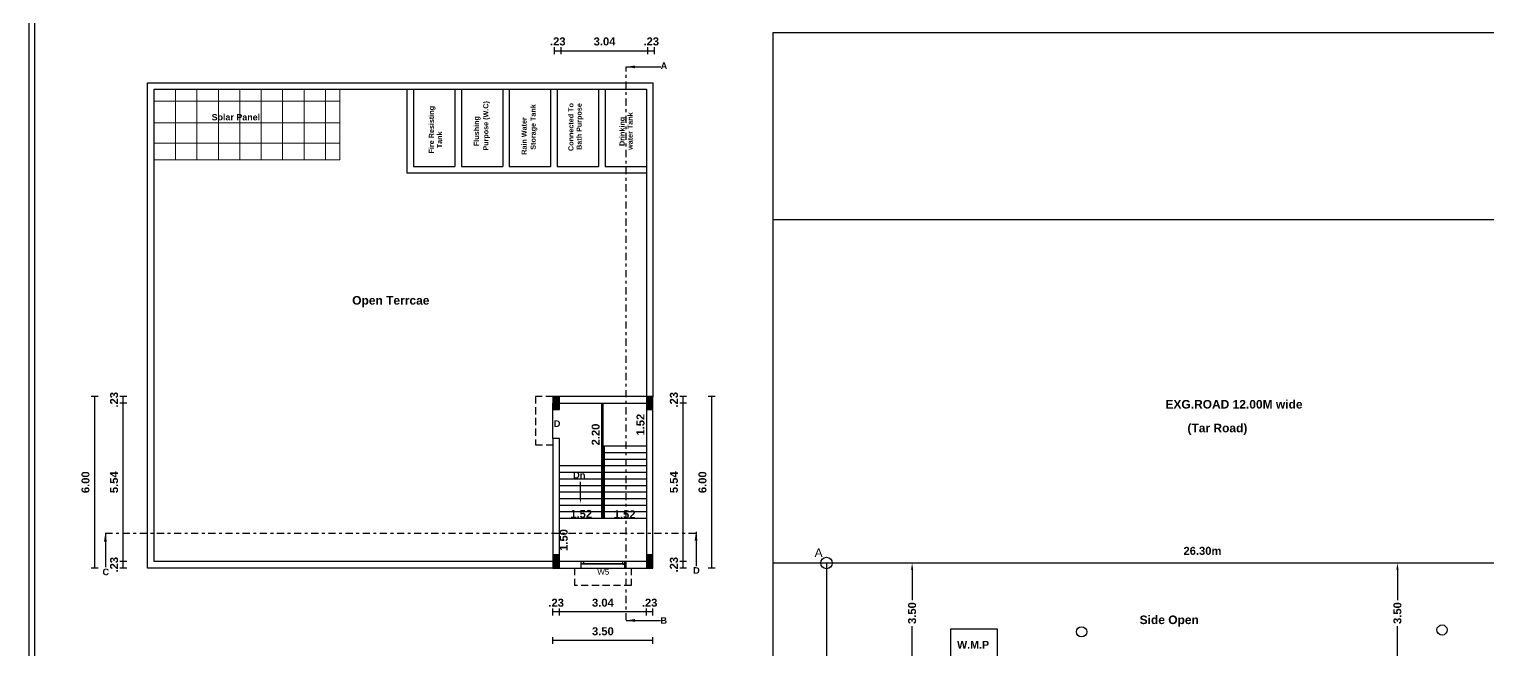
# Model space of a CAD drawing. Header units: metres. Extents: x 75088 to 75192, y -5136 to -5050.
# Drawn here: x 75088.2 to 75139.2, y -5104.9 to -5083.2 of the extents above; entities that cross this region are included whole.
import ezdxf
from ezdxf.enums import TextEntityAlignment as Align

# ---------------------------------------------------------------- set-up
doc = ezdxf.new("R2010")
doc.units = ezdxf.units.M
doc.header["$MEASUREMENT"] = 0
doc.header["$PDMODE"] = 2
doc.linetypes.add('DASHDOT2', pattern=[0.5, 0.25, -0.125, 0, -0.125])
doc.linetypes.add('HIDDEN', pattern=[0.375, 0.25, -0.125])
doc.styles.add('Ar Bold', font='arialbd.ttf', dxfattribs={"height": 0.28})
doc.styles.add('Arial$101', font='arialbd.ttf', dxfattribs={"height": 3.312})
doc.styles.get("Standard").update_dxf_attribs({"font": 'arial.ttf', "height": 0.25})
doc.dimstyles.new('123', dxfattribs={"dimtxt": 0.35, "dimasz": 0.18, "dimexe": 0.18, "dimexo": 0.0625, "dimgap": 0.09, "dimtad": 0, "dimzin": 0, "dimdsep": 46, "dimtxsty": 'Ar Bold', "dimcen": 0.09, "dimse1": 1, "dimse2": 1, "dimsd1": 1, "dimsd2": 1, "dimclrt": 3, "dimadec": 0, "dimazin": 0, "dimtfac": 1, "dimtofl": 0, "dimtmove": 0, "dimatfit": 3, "dimfxl": 0, "dimtolj": 1, "dimtzin": 0, "dimarcsym": 0})
doc.dimstyles.new('Copy of Plan @ LeaderFEET', dxfattribs={"dimtxt": 0.22, "dimasz": 0.18, "dimexe": 0.18, "dimexo": 0.0625, "dimgap": 0.09, "dimtad": 1, "dimdec": 0, "dimlfac": 39.37, "dimzin": 4, "dimdsep": 46, "dimlunit": 3, "dimtxsty": 'Ar Bold', "dimcen": 0.09, "dimse1": 1, "dimse2": 1, "dimclrd": 8, "dimclrt": 71, "dimadec": 0, "dimazin": 0, "dimtfac": 1, "dimtdec": 0, "dimtix": 1, "dimtofl": 0, "dimtmove": 1, "dimatfit": 0, "dimfxl": 0, "dimtolj": 1, "dimtzin": 0, "dimarcsym": 0})
doc.dimstyles.new('~dimensions', dxfattribs={"dimtxt": 0.28, "dimasz": 0.17, "dimexe": 0.05, "dimexo": 0.0625, "dimgap": 0.06, "dimtad": 1, "dimzin": 4, "dimdsep": 46, "dimtxsty": 'Ar Bold', "dimcen": 0.09, "dimse1": 1, "dimse2": 1, "dimsd1": 1, "dimsd2": 1, "dimclrt": 71, "dimadec": 0, "dimazin": 0, "dimtfac": 1, "dimtix": 1, "dimtofl": 0, "dimtmove": 2, "dimatfit": 3, "dimfxl": 0, "dimtolj": 1, "dimtzin": 0, "dimarcsym": 0})
doc.dimstyles.new('~side open 100', dxfattribs={"dimtxt": 0.3, "dimasz": 0.23, "dimexe": 0.18, "dimexo": 0.0625, "dimgap": 0.09, "dimtad": 1, "dimzin": 4, "dimdsep": 46, "dimtxsty": 'Ar Bold', "dimcen": 0.09, "dimse1": 1, "dimse2": 1, "dimclrd": 8, "dimclrt": 256, "dimadec": 0, "dimazin": 0, "dimtfac": 1, "dimtix": 1, "dimtmove": 2, "dimatfit": 3, "dimldrblk": 'CLOSEDBLANK', "dimfxl": 0, "dimtolj": 1, "dimtzin": 0, "dimarcsym": 0})

# ---------------------------------------------------------------- blocks, each defined once
blk = doc.blocks.new('*D66')
at = {"layer": 'Defpoints', "color": 0, "lineweight": 5}
for p in [(75106.499, -5103.61), (75106.729, -5103.49), (75106.729, -5103.61)]:
    blk.add_point(p, dxfattribs=at)
at = {"color": 71, "insert": (75106.614, -5103.287), "char_height": 0.28, "attachment_point": 5, "style": 'Ar Bold'}
blk.add_mtext('\\A1;.23', dxfattribs=at)
blk = doc.blocks.new('*D67')
at = {"layer": 'Defpoints', "color": 0, "lineweight": 5}
for p in [(75106.729, -5103.61), (75109.769, -5103.49), (75109.769, -5103.61)]:
    blk.add_point(p, dxfattribs=at)
at = {"color": 71, "insert": (75108.249, -5103.287), "char_height": 0.28, "attachment_point": 5, "style": 'Ar Bold'}
blk.add_mtext('\\A1;3.04', dxfattribs=at)
blk = doc.blocks.new('*D68')
at = {"layer": 'Defpoints', "color": 0, "lineweight": 5}
for p in [(75109.769, -5103.61), (75109.999, -5103.49), (75109.999, -5103.61)]:
    blk.add_point(p, dxfattribs=at)
at = {"color": 71, "insert": (75109.884, -5103.287), "char_height": 0.28, "attachment_point": 5, "style": 'Ar Bold'}
blk.add_mtext('\\A1;.23', dxfattribs=at)
blk = doc.blocks.new('*D69')
at = {"layer": 'Defpoints', "color": 0, "lineweight": 5}
for p in [(75106.499, -5104.61), (75109.999, -5104.49), (75109.999, -5104.61)]:
    blk.add_point(p, dxfattribs=at)
at = {"color": 71, "insert": (75108.249, -5104.287), "char_height": 0.28, "attachment_point": 5, "style": 'Ar Bold'}
blk.add_mtext('\\A1;3.50', dxfattribs=at)
blk = doc.blocks.new('*D70')
at = {"layer": 'Defpoints', "color": 0, "lineweight": 5}
for p in [(75110.936, -5101.842), (75111.056, -5101.842), (75111.056, -5102.072)]:
    blk.add_point(p, dxfattribs=at)
at = {"color": 71, "insert": (75110.733, -5101.957), "char_height": 0.28, "attachment_point": 5, "rotation": 90, "style": 'Ar Bold'}
blk.add_mtext('\\A1;.23', dxfattribs=at)
blk = doc.blocks.new('*D71')
at = {"layer": 'Defpoints', "color": 0, "lineweight": 5}
for p in [(75110.936, -5096.302), (75111.056, -5096.302), (75111.056, -5101.842)]:
    blk.add_point(p, dxfattribs=at)
at = {"color": 71, "insert": (75110.733, -5099.072), "char_height": 0.28, "attachment_point": 5, "rotation": 90, "style": 'Ar Bold'}
blk.add_mtext('\\A1;5.54', dxfattribs=at)
blk = doc.blocks.new('*D72')
at = {"layer": 'Defpoints', "color": 0, "lineweight": 5}
for p in [(75110.936, -5096.072), (75111.056, -5096.072), (75111.056, -5096.302)]:
    blk.add_point(p, dxfattribs=at)
at = {"color": 71, "insert": (75110.733, -5096.187), "char_height": 0.28, "attachment_point": 5, "rotation": 90, "style": 'Ar Bold'}
blk.add_mtext('\\A1;.23', dxfattribs=at)
blk = doc.blocks.new('*D73')
at = {"layer": 'Defpoints', "color": 0, "lineweight": 5}
for p in [(75111.936, -5096.072), (75112.056, -5096.072), (75112.056, -5102.072)]:
    blk.add_point(p, dxfattribs=at)
at = {"color": 71, "insert": (75111.733, -5099.072), "char_height": 0.28, "attachment_point": 5, "rotation": 90, "style": 'Ar Bold'}
blk.add_mtext('\\A1;6.00', dxfattribs=at)
blk = doc.blocks.new('*D74')
at = {"layer": 'Defpoints', "color": 0, "lineweight": 5}
for p in [(75106.556, -5083.977), (75106.786, -5083.857), (75106.786, -5083.977)]:
    blk.add_point(p, dxfattribs=at)
at = {"color": 71, "insert": (75106.671, -5083.654), "char_height": 0.28, "attachment_point": 5, "style": 'Ar Bold'}
blk.add_mtext('\\A1;.23', dxfattribs=at)
blk = doc.blocks.new('*D75')
at = {"layer": 'Defpoints', "color": 0, "lineweight": 5}
for p in [(75106.786, -5083.977), (75109.826, -5083.857), (75109.826, -5083.977)]:
    blk.add_point(p, dxfattribs=at)
at = {"color": 71, "insert": (75108.306, -5083.654), "char_height": 0.28, "attachment_point": 5, "style": 'Ar Bold'}
blk.add_mtext('\\A1;3.04', dxfattribs=at)
blk = doc.blocks.new('*D76')
at = {"layer": 'Defpoints', "color": 0, "lineweight": 5}
for p in [(75109.826, -5083.977), (75110.056, -5083.857), (75110.056, -5083.977)]:
    blk.add_point(p, dxfattribs=at)
at = {"color": 71, "insert": (75109.941, -5083.654), "char_height": 0.28, "attachment_point": 5, "style": 'Ar Bold'}
blk.add_mtext('\\A1;.23', dxfattribs=at)
blk = doc.blocks.new('*D78')
at = {"layer": 'Defpoints', "color": 0, "lineweight": 5}
for p in [(75091.354, -5101.842), (75091.474, -5101.842), (75091.474, -5102.072)]:
    blk.add_point(p, dxfattribs=at)
at = {"color": 71, "insert": (75091.151, -5101.957), "char_height": 0.28, "attachment_point": 5, "rotation": 90, "style": 'Ar Bold'}
blk.add_mtext('\\A1;.23', dxfattribs=at)
blk = doc.blocks.new('*D79')
at = {"layer": 'Defpoints', "color": 0, "lineweight": 5}
for p in [(75091.354, -5096.302), (75091.474, -5096.302), (75091.474, -5101.842)]:
    blk.add_point(p, dxfattribs=at)
at = {"color": 71, "insert": (75091.151, -5099.072), "char_height": 0.28, "attachment_point": 5, "rotation": 90, "style": 'Ar Bold'}
blk.add_mtext('\\A1;5.54', dxfattribs=at)
blk = doc.blocks.new('*D80')
at = {"layer": 'Defpoints', "color": 0, "lineweight": 5}
for p in [(75091.354, -5096.072), (75091.474, -5096.072), (75091.474, -5096.302)]:
    blk.add_point(p, dxfattribs=at)
at = {"color": 71, "insert": (75091.151, -5096.187), "char_height": 0.28, "attachment_point": 5, "rotation": 90, "style": 'Ar Bold'}
blk.add_mtext('\\A1;.23', dxfattribs=at)
blk = doc.blocks.new('*D81')
at = {"layer": 'Defpoints', "color": 0, "lineweight": 5}
for p in [(75090.354, -5096.072), (75090.474, -5096.072), (75090.474, -5102.072)]:
    blk.add_point(p, dxfattribs=at)
at = {"color": 71, "insert": (75090.151, -5099.072), "char_height": 0.28, "attachment_point": 5, "rotation": 90, "style": 'Ar Bold'}
blk.add_mtext('\\A1;6.00', dxfattribs=at)
blk = doc.blocks.new('*D93')
at = {"layer": 'Defpoints', "color": 0, "lineweight": 5}
for p in [(75106.729, -5100.342), (75108.249, -5100.342), (75108.249, -5100.385)]:
    blk.add_point(p, dxfattribs=at)
at = {"color": 71, "insert": (75107.489, -5100.182), "char_height": 0.28, "attachment_point": 5, "style": 'Ar Bold'}
blk.add_mtext('\\A1;1.52', dxfattribs=at)
blk = doc.blocks.new('*D20')
at = {"layer": 'Defpoints', "color": 0, "lineweight": 5}
for p in [(75108.249, -5100.342), (75109.769, -5100.342), (75109.769, -5100.397)]:
    blk.add_point(p, dxfattribs=at)
at = {"color": 71, "insert": (75109.009, -5100.194), "char_height": 0.28, "attachment_point": 5, "style": 'Ar Bold'}
blk.add_mtext('\\A1;1.52', dxfattribs=at)
blk = doc.blocks.new('*D94')
at = {"layer": 'Defpoints', "color": 0, "lineweight": 5}
for p in [(75106.729, -5100.342), (75106.729, -5101.842), (75107.081, -5101.842)]:
    blk.add_point(p, dxfattribs=at)
at = {"color": 71, "insert": (75106.879, -5101.092), "char_height": 0.28, "attachment_point": 5, "rotation": 90, "style": 'Ar Bold'}
blk.add_mtext('\\A1;1.50', dxfattribs=at)
blk = doc.blocks.new('*D21')
at = {"layer": 'Defpoints', "color": 0, "lineweight": 5}
for p in [(75109.769, -5096.302), (75109.769, -5096.302), (75109.769, -5097.812)]:
    blk.add_point(p, dxfattribs=at)
at = {"color": 71, "insert": (75109.566, -5097.057), "char_height": 0.28, "attachment_point": 5, "rotation": 90, "style": 'Ar Bold'}
blk.add_mtext('\\A1;1.52', dxfattribs=at)
blk = doc.blocks.new('*D22')
at = {"layer": 'Defpoints', "color": 0, "lineweight": 5}
for p in [(75116.07, -5100.805), (75142.37, -5100.805), (75116.07, -5101.474)]:
    blk.add_point(p, dxfattribs=at)
at = {"color": 3, "insert": (75129.22, -5101.474), "char_height": 0.28, "attachment_point": 5, "style": 'Ar Bold'}
blk.add_mtext('\\A1;26.30m', dxfattribs=at)
blk = doc.blocks.new('*D26')
at = {"layer": 'Defpoints', "color": 0, "lineweight": 5}
for p in [(75115.293, -5101.898), (75115.263, -5126.098), (75115.752, -5126.099)]:
    blk.add_point(p, dxfattribs=at)
at = {"color": 3, "insert": (75115.767, -5113.999), "char_height": 0.28, "attachment_point": 5, "rotation": 89.929, "style": 'Ar Bold'}
blk.add_mtext('\\A1;24.20m', dxfattribs=at)
blk = doc.blocks.new('*D103')
at = {"color": 8, "lineweight": -2}
for p, q in [((75136.041, -5102.128), (75136.041, -5103.195)), ((75136.041, -5105.169), (75136.041, -5104.102))]:
    blk.add_line(p, q, dxfattribs=at)
at = {"color": 8, "lineweight": 5}
for points in [[(75136.002, -5102.128), (75136.079, -5102.128), (75136.041, -5101.898)], [(75136.002, -5105.169), (75136.079, -5105.169), (75136.041, -5105.399)]]:
    blk.add_solid(points, dxfattribs=at)
at = {"layer": 'Defpoints', "color": 0, "lineweight": 5}
for p in [(75136.041, -5101.898), (75136.041, -5101.898), (75136.041, -5105.399)]:
    blk.add_point(p, dxfattribs=at)
at = {"insert": (75136.041, -5103.649), "char_height": 0.28, "attachment_point": 5, "rotation": 90, "style": 'Ar Bold'}
blk.add_mtext('\\A1;3.50', dxfattribs=at)
blk = doc.blocks.new('_ClosedBlank')
at = {"color": 0, "linetype": 'ByBlock', "lineweight": -2}
for p, q in [((-1, 0.17), (0, 0)), ((-1, 0.17), (-1, -0.17)), ((0, 0), (-1, -0.17))]:
    blk.add_line(p, q, dxfattribs=at)
blk = doc.blocks.new('*D33')
at = {"color": 8, "lineweight": -2}
for p, q in [((75119.065, -5102.128), (75119.065, -5103.195)), ((75119.065, -5105.169), (75119.065, -5104.102))]:
    blk.add_line(p, q, dxfattribs=at)
at = {"color": 8, "lineweight": 5}
for points in [[(75119.027, -5102.128), (75119.104, -5102.128), (75119.065, -5101.898)], [(75119.027, -5105.169), (75119.104, -5105.169), (75119.065, -5105.399)]]:
    blk.add_solid(points, dxfattribs=at)
at = {"layer": 'Defpoints', "color": 0, "lineweight": 5}
for p in [(75119.065, -5101.898), (75119.065, -5101.898), (75119.065, -5105.399)]:
    blk.add_point(p, dxfattribs=at)
at = {"insert": (75119.065, -5103.649), "char_height": 0.28, "attachment_point": 5, "rotation": 90, "style": 'Ar Bold'}
blk.add_mtext('\\A1;3.50', dxfattribs=at)
blk = doc.blocks.new('*D53')
at = {"layer": 'Defpoints', "color": 0, "lineweight": 5}
for p in [(75108.199, -5096.302), (75108.199, -5096.302), (75108.199, -5098.502)]:
    blk.add_point(p, dxfattribs=at)
at = {"color": 71, "insert": (75107.996, -5097.402), "char_height": 0.28, "attachment_point": 5, "rotation": 90, "style": 'Ar Bold'}
blk.add_mtext('\\A1;2.20', dxfattribs=at)

msp = doc.modelspace()

# ---------------------------------------------------------------- hatches: boundary and pattern name
h = msp.add_hatch(color=252)
h.dxf.hatch_style = 1
h.paths.add_polyline_path([(75106.729, -5096.072), (75106.499, -5096.072), (75106.499, -5096.532), (75106.729, -5096.532)])
h = msp.add_hatch(color=252)
h.dxf.hatch_style = 1
h.paths.add_polyline_path([(75109.999, -5096.072), (75109.769, -5096.072), (75109.769, -5096.532), (75109.999, -5096.532)])
h = msp.add_hatch(color=252)
h.dxf.hatch_style = 1
h.paths.add_polyline_path([(75106.729, -5101.612), (75106.499, -5101.612), (75106.499, -5102.072), (75106.729, -5102.072)])
h = msp.add_hatch(color=252)
h.dxf.hatch_style = 1
h.paths.add_polyline_path([(75109.999, -5101.612), (75109.769, -5101.612), (75109.769, -5102.072), (75109.999, -5102.072)])

# ---------------------------------------------------------------- linework, layer by layer
for p, q in [((75088.181, -5135.527), (75088.181, -5049.708)), ((75106.556, -5084.097), (75106.556, -5083.857)), ((75106.556, -5083.977), (75110.056, -5083.977)), ((75106.786, -5084.097), (75106.786, -5083.857)), ((75109.826, -5084.097), (75109.826, -5083.857)), ((75110.056, -5084.097), (75110.056, -5083.857)), ((75092.32, -5102.072), (75092.32, -5085.097)), ((75092.32, -5085.097), (75109.999, -5085.097)), ((75109.999, -5085.097), (75109.999, -5096.081)), ((75092.55, -5101.842), (75092.55, -5085.327)), ((75092.55, -5085.327), (75109.769, -5085.327)), ((75109.769, -5085.327), (75109.769, -5096.072)), ((75101.392, -5088.251), (75109.769, -5088.251)), ((75101.622, -5088.021), (75103.068, -5088.021)), ((75103.298, -5088.021), (75104.743, -5088.021)), ((75104.973, -5088.021), (75106.418, -5088.021)), ((75106.648, -5088.021), (75108.094, -5088.021)), ((75108.324, -5088.021), (75109.769, -5088.021)), ((75090.594, -5096.072), (75090.354, -5096.072)), ((75090.474, -5102.072), (75090.474, -5096.072)), ((75091.594, -5096.072), (75091.354, -5096.072)), ((75091.594, -5096.302), (75091.354, -5096.302)), ((75091.474, -5102.072), (75091.474, -5096.072)), ((75108.199, -5096.302), (75108.199, -5100.342)), ((75108.249, -5096.302), (75108.249, -5100.342)), ((75111.176, -5096.072), (75110.936, -5096.072)), ((75111.176, -5096.302), (75110.936, -5096.302)), ((75111.056, -5102.072), (75111.056, -5096.072)), ((75112.176, -5096.072), (75111.936, -5096.072)), ((75112.056, -5102.072), (75112.056, -5096.072)), ((75106.729, -5097.542), (75106.499, -5097.542)), ((75109.769, -5097.812), (75108.249, -5097.812)), ((75108.299, -5097.812), (75108.299, -5100.342)), ((75109.769, -5098.042), (75108.299, -5098.042)), ((75108.199, -5098.502), (75106.729, -5098.502)), ((75109.769, -5098.272), (75108.299, -5098.272)), ((75109.769, -5098.502), (75108.299, -5098.502)), ((75108.199, -5098.732), (75106.729, -5098.732)), ((75108.199, -5098.962), (75106.729, -5098.962)), ((75109.769, -5098.732), (75108.299, -5098.732)), ((75109.769, -5098.962), (75108.299, -5098.962)), ((75108.199, -5099.192), (75106.729, -5099.192)), ((75108.199, -5099.422), (75106.729, -5099.422)), ((75109.769, -5099.192), (75108.299, -5099.192)), ((75109.769, -5099.422), (75108.299, -5099.422)), ((75108.199, -5099.652), (75106.729, -5099.652)), ((75108.199, -5099.882), (75106.729, -5099.882)), ((75109.769, -5099.652), (75108.299, -5099.652)), ((75109.769, -5099.882), (75108.299, -5099.882)), ((75108.199, -5100.112), (75106.729, -5100.112)), ((75109.769, -5100.342), (75106.729, -5100.342)), ((75109.769, -5100.112), (75108.299, -5100.112)), ((75090.594, -5102.072), (75090.354, -5102.072)), ((75091.594, -5101.842), (75091.354, -5101.842)), ((75091.594, -5102.072), (75091.354, -5102.072)), ((75106.499, -5102.072), (75092.32, -5102.072)), ((75106.499, -5101.842), (75092.55, -5101.842)), ((75107.539, -5101.942), (75107.489, -5101.942)), ((75107.539, -5101.912), (75107.539, -5101.942)), ((75107.569, -5101.912), (75107.539, -5101.912)), ((75108.959, -5101.942), (75107.539, -5101.942)), ((75107.569, -5101.842), (75107.569, -5101.912)), ((75107.569, -5101.912), (75108.929, -5101.912)), ((75108.929, -5101.842), (75108.929, -5101.912)), ((75108.929, -5101.912), (75108.959, -5101.912)), ((75108.959, -5101.912), (75108.959, -5101.942)), ((75108.959, -5101.942), (75109.009, -5101.942)), ((75111.176, -5101.842), (75110.936, -5101.842)), ((75111.176, -5102.072), (75110.936, -5102.072)), ((75112.176, -5102.072), (75111.936, -5102.072)), ((75106.499, -5103.73), (75106.499, -5103.49)), ((75109.999, -5103.61), (75106.499, -5103.61)), ((75106.729, -5103.73), (75106.729, -5103.49)), ((75109.769, -5103.73), (75109.769, -5103.49)), ((75109.999, -5103.73), (75109.999, -5103.49)), ((75106.499, -5104.73), (75106.499, -5104.49)), ((75109.999, -5104.61), (75106.499, -5104.61)), ((75109.999, -5104.73), (75109.999, -5104.49))]:
    msp.add_line(p, q)
at = {"color": 5}
msp.add_line((75088.381, -5135.327), (75088.381, -5049.908), dxfattribs=at)
at = {"color": 115}
for p, q in [((75114.188, -5083.348), (75114.188, -5135.327)), ((75170.738, -5083.348), (75114.188, -5083.348))]:
    msp.add_line(p, q, dxfattribs=at)
at = {"color": 2, "linetype": 'DASHDOT2'}
for p, q in [((75109.068, -5103.899), (75109.068, -5084.542)), ((75090.847, -5100.848), (75111.515, -5100.848))]:
    msp.add_line(p, q, dxfattribs=at)
at = {"ltscale": 0.5}
for p, q in [((75101.392, -5085.327), (75101.392, -5088.251)), ((75101.622, -5085.327), (75101.622, -5088.021)), ((75103.068, -5085.327), (75103.068, -5088.021)), ((75103.298, -5085.327), (75103.298, -5088.021)), ((75104.743, -5085.327), (75104.743, -5088.021)), ((75104.973, -5085.327), (75104.973, -5088.021)), ((75106.418, -5085.327), (75106.418, -5088.021)), ((75106.648, -5085.327), (75106.648, -5088.021)), ((75108.094, -5085.327), (75108.094, -5088.021)), ((75108.324, -5085.327), (75108.324, -5088.021))]:
    msp.add_line(p, q, dxfattribs=at)
at = {"linetype": 'HIDDEN'}
for p, q in [((75107.259, -5102.072), (75107.259, -5102.682)), ((75109.239, -5102.072), (75109.239, -5102.682)), ((75109.239, -5102.682), (75107.259, -5102.682))]:
    msp.add_line(p, q, dxfattribs=at)
at = {"color": 115, "linetype": 'Continuous', "lineweight": 15}
msp.add_lwpolyline([(75092.55, -5087.79), (75099.05, -5087.79), (75099.05, -5085.327), (75092.55, -5085.327)], close=True, dxfattribs=at)
for points in [[(75099.05, -5085.746), (75092.55, -5085.746), (75092.55, -5085.746)], [(75093.3, -5087.79), (75093.3, -5085.327), (75093.3, -5085.327)], [(75094.049, -5087.79), (75094.049, -5085.327), (75094.049, -5085.327)], [(75094.799, -5087.79), (75094.799, -5085.327), (75094.799, -5085.327)], [(75095.548, -5087.79), (75095.548, -5085.327), (75095.548, -5085.327)], [(75096.298, -5087.79), (75096.298, -5085.327), (75096.298, -5085.327)], [(75097.047, -5087.79), (75097.047, -5085.327), (75097.047, -5085.327)], [(75097.796, -5087.79), (75097.796, -5085.327), (75097.796, -5085.327)], [(75098.551, -5087.79), (75098.551, -5085.327), (75098.551, -5085.327)], [(75099.05, -5086.495), (75092.55, -5086.495), (75092.55, -5086.495)], [(75099.05, -5087.208), (75092.55, -5087.208), (75092.55, -5087.208)]]:
    msp.add_lwpolyline(points, dxfattribs=at)
at = {"color": 1}
for points in [[(75142.37, -5089.898), (75114.188, -5089.898)], [(75116.07, -5101.898), (75114.188, -5101.898)]]:
    msp.add_lwpolyline(points, dxfattribs=at)
at = {"linetype": 'HIDDEN'}
msp.add_lwpolyline([(75106.499, -5096.072), (75105.889, -5096.072), (75105.889, -5097.762), (75106.499, -5097.762)], dxfattribs=at)
at = {"color": 1}
for points in [[(75109.009, -5102.072), (75109.999, -5102.072), (75109.999, -5096.072), (75106.499, -5096.072), (75106.499, -5096.302), (75109.769, -5096.302), (75109.769, -5101.842), (75109.009, -5101.842)], [(75106.499, -5102.072), (75107.489, -5102.072), (75107.489, -5101.842), (75106.729, -5101.842), (75106.729, -5097.542), (75106.499, -5097.542)]]:
    msp.add_lwpolyline(points, close=True, dxfattribs=at)
at = {"color": 5}
for points in [[(75106.499, -5096.532), (75106.729, -5096.532), (75106.729, -5096.072), (75106.499, -5096.072), (75106.499, -5096.532)], [(75109.769, -5096.532), (75109.999, -5096.532), (75109.999, -5096.072), (75109.769, -5096.072), (75109.769, -5096.532)], [(75106.499, -5102.072), (75106.729, -5102.072), (75106.729, -5101.612), (75106.499, -5101.612), (75106.499, -5102.072)], [(75109.769, -5102.072), (75109.999, -5102.072), (75109.999, -5101.612), (75109.769, -5101.612), (75109.769, -5102.072)]]:
    msp.add_lwpolyline(points, dxfattribs=at)
for points in [[(75106.499, -5097.542), (75106.499, -5096.302)], [(75109.009, -5101.842), (75107.489, -5101.842)], [(75107.489, -5102.072), (75109.009, -5102.072)]]:
    msp.add_lwpolyline(points)
at = {"linetype": 'ByBlock', "lineweight": -2}
msp.add_lwpolyline([(75107.464, -5099.63), (75107.464, -5099.06)], dxfattribs=at)
at = {"color": 3}
msp.add_lwpolyline([(75145.34, -5104.868), (75142.37, -5101.898), (75116.07, -5101.898), (75116.04, -5126.098), (75145.34, -5126.068)], close=True, dxfattribs=at)
at = {"color": 6}
msp.add_lwpolyline([(75120.422, -5104.196), (75122.04, -5104.196), (75122.04, -5105.196), (75120.422, -5105.196)], close=True, dxfattribs=at)
msp.add_circle((75116.07, -5101.898), 0.2)
at = {"color": 115}
for centre in [(75124.994, -5104.305), (75137.6, -5104.24)]:
    msp.add_circle(centre, 0.18, dxfattribs=at)
msp.add_solid([(75107.494, -5099.63), (75107.464, -5099.81), (75107.434, -5099.63)])

# ---------------------------------------------------------------- texts
at = {"style": 'Ar Bold'}
for s, height, p in [('A', 0.23, (75110.268, -5084.618)), ('Open Terrcae', 0.3, (75099.48, -5092.858)), ('EXG.ROAD 12.00M wide', 0.3, (75127.925, -5096.494)), ('D', 0.23, (75106.531, -5097.136)), ('(Tar Road)', 0.3, (75128.696, -5097.324)), ('Dn', 0.23, (75107.209, -5098.937)), ('C', 0.23, (75090.745, -5102.324)), ('D', 0.23, (75111.406, -5102.272)), ('B', 0.23, (75110.262, -5104.022))]:
    msp.add_text(s, height=height, dxfattribs=at).set_placement(p)
at = {"color": 33, "style": 'Ar Bold'}
for s, p in [(' Purpose (W.C)', (75104.242, -5087.541)), ('Connected To', (75107.219, -5087.485)), ('Bath Purpose', (75107.508, -5087.446)), ('Fire Resisting', (75102.34, -5087.571)), ('Flushing', (75103.914, -5087.312)), ('Rain Water', (75105.582, -5087.616)), ('Storage Tank', (75105.9, -5087.44)), ('Drinking ', (75109.009, -5087.31)), ('water Tank', (75109.293, -5087.446)), ('Tank', (75102.626, -5087.386))]:
    msp.add_text(s, height=0.18, rotation=90, dxfattribs=at).set_placement(p)
at = {"color": 7, "style": 'Arial$101'}
for s, height, p in [('Solar Panel', 0.22306, (75094.562, -5086.413)), ('Side Open', 0.3, (75127.023, -5104.034))]:
    msp.add_text(s, height=height, dxfattribs=at).set_placement(p)
for s, height, p in [('A', 0.3, (75115.655, -5101.685)), ('W5', 0.2, (75108.053, -5102.304))]:
    msp.add_text(s, height=height).set_placement(p)
at = {"color": 6, "style": 'Ar Bold'}
msp.add_text('W.M.P', height=0.2673, rotation=360, dxfattribs=at).set_placement((75121.758, -5104.888), align=Align.RIGHT)

# ---------------------------------------------------------------- dimensions: what is measured, and where the dimension line sits
for p1, p2, distance, picture, middle in [((75106.556, -5083.977), (75106.786, -5083.977), 0.12, '*D74', (75106.671, -5083.654)), ((75090.474, -5102.072), (75090.474, -5096.072), 0.12, '*D81', (75090.151, -5099.072)), ((75108.199, -5098.502), (75108.199, -5096.302), 0, '*D53', (75107.996, -5097.402)), ((75112.056, -5102.072), (75112.056, -5096.072), 0.12, '*D73', (75111.733, -5099.072)), ((75106.729, -5100.342), (75108.249, -5100.342), -0.042, '*D93', (75107.489, -5100.182)), ((75108.249, -5100.342), (75109.769, -5100.342), -0.055, '*D20', (75109.009, -5100.194)), ((75106.729, -5100.342), (75106.729, -5101.842), 0.353, '*D94', (75106.879, -5101.092)), ((75091.474, -5102.072), (75091.474, -5101.842), 0.12, '*D78', (75091.151, -5101.957)), ((75111.056, -5102.072), (75111.056, -5101.842), 0.12, '*D70', (75110.733, -5101.957)), ((75106.499, -5103.61), (75106.729, -5103.61), 0.12, '*D66', (75106.614, -5103.287)), ((75106.499, -5104.61), (75109.999, -5104.61), 0.12, '*D69', (75108.249, -5104.287))]:
    dim = msp.add_aligned_dim(p1=p1, p2=p2, distance=distance, dimstyle='~dimensions')
    dim.commit()
    dim.dimension.update_dxf_attribs({"geometry": picture, "text_midpoint": middle})
for base, p1, p2, angle, picture, middle in [((75109.826, -5083.857), (75106.786, -5083.977), (75109.826, -5083.977), 180, '*D75', (75108.306, -5083.654)), ((75110.056, -5083.857), (75109.826, -5083.977), (75110.056, -5083.977), 180, '*D76', (75109.941, -5083.654)), ((75091.354, -5096.072), (75091.474, -5096.302), (75091.474, -5096.072), 270, '*D80', (75091.151, -5096.187)), ((75110.936, -5096.072), (75111.056, -5096.302), (75111.056, -5096.072), 270, '*D72', (75110.733, -5096.187)), ((75091.354, -5096.302), (75091.474, -5101.842), (75091.474, -5096.302), 270, '*D79', (75091.151, -5099.072)), ((75110.936, -5096.302), (75111.056, -5101.842), (75111.056, -5096.302), 270, '*D71', (75110.733, -5099.072)), ((75109.769, -5103.49), (75106.729, -5103.61), (75109.769, -5103.61), 180, '*D67', (75108.249, -5103.287)), ((75109.999, -5103.49), (75109.769, -5103.61), (75109.999, -5103.61), 180, '*D68', (75109.884, -5103.287))]:
    dim = msp.add_linear_dim(base=base, p1=p1, p2=p2, angle=angle, dimstyle='~dimensions')
    dim.commit()
    dim.dimension.update_dxf_attribs({"geometry": picture, "text_midpoint": middle})
dim = msp.add_aligned_dim(p1=(75109.769, -5097.812), p2=(75109.769, -5096.302), distance=0, text='1.52', dimstyle='~dimensions')
dim.commit()
dim.dimension.update_dxf_attribs({"geometry": '*D21', "text_midpoint": (75109.566, -5097.057)})
for p1, p2, distance, picture, middle in [((75142.37, -5100.805), (75116.07, -5100.805), 0.67, '*D22', (75129.22, -5101.474)), ((75115.293, -5101.898), (75115.263, -5126.098), 0.489, '*D26', (75115.767, -5113.999))]:
    dim = msp.add_aligned_dim(p1=p1, p2=p2, distance=distance, dimstyle='123', override={"dimpost": 'm'})
    dim.commit()
    dim.dimension.update_dxf_attribs({"geometry": picture, "text_midpoint": middle})
for base, p1, p2, picture, middle in [((75119.065, -5101.898), (75119.065, -5105.399), (75119.065, -5101.898), '*D33', (75119.065, -5103.649)), ((75136.041, -5101.898), (75136.041, -5105.399), (75136.041, -5101.898), '*D103', (75136.041, -5103.649))]:
    dim = msp.add_linear_dim(base=base, p1=p1, p2=p2, angle=90, dimstyle='~side open 100')
    dim.commit()
    dim.dimension.update_dxf_attribs({"geometry": picture, "text_midpoint": middle, "dimtype": 161})

# ---------------------------------------------------------------- leaders
at = {"color": 1}
for points in [[(75109.072, -5084.542), (75110.272, -5084.542)], [(75090.847, -5100.848), (75090.847, -5102.048)], [(75111.507, -5100.81), (75111.507, -5102.01)], [(75109.068, -5103.906), (75110.268, -5103.906)]]:
    msp.add_leader(points, dimstyle='Copy of Plan @ LeaderFEET', override={"dimasz": 0.3, "dimsd1": 1, "dimsd2": 1, "dimclrd": 256}, dxfattribs=at)

doc.saveas('drawing.dxf')
